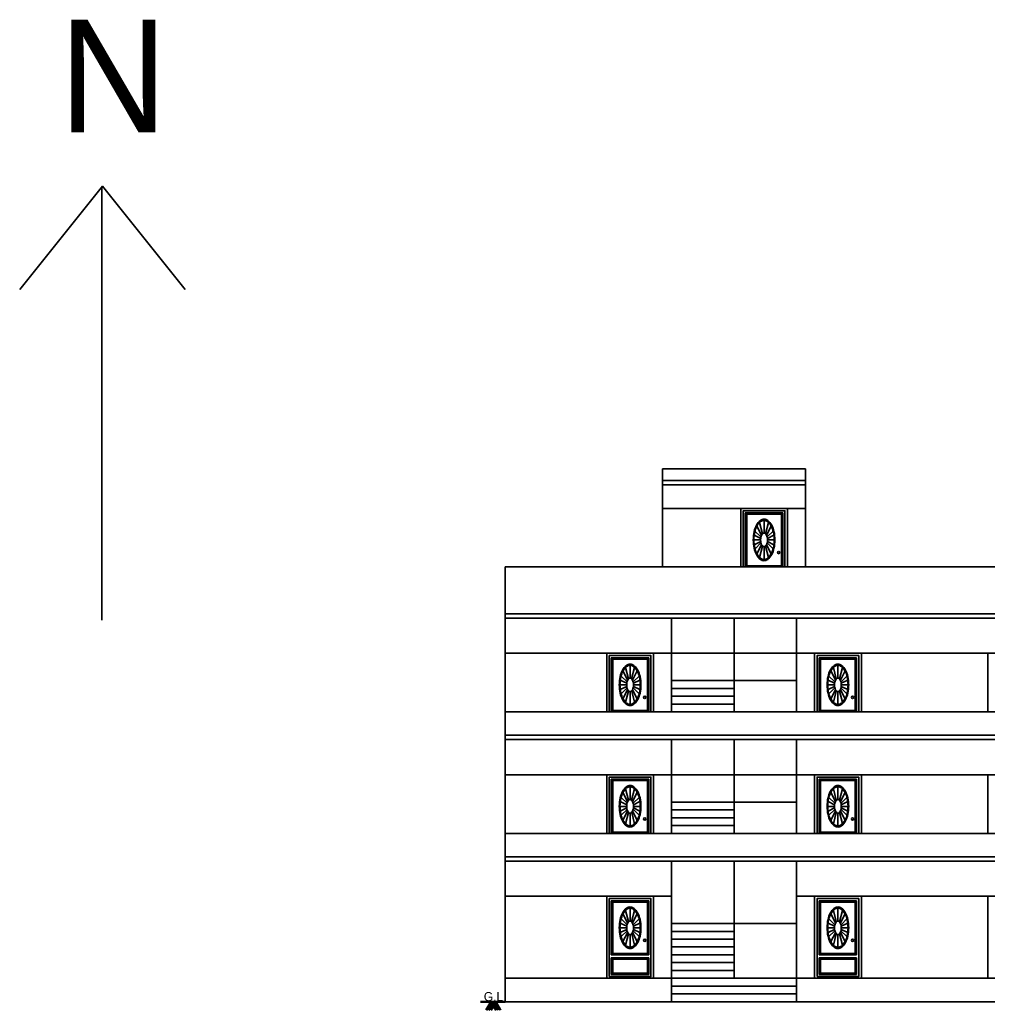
# Model space of a CAD drawing. Header units: metres. Extents: x 6102588 to 6102903, y -6660468 to -6660379.
# Drawn here: x 6102706.35 to 6102731.17, y -6660404.06 to -6660378.7 of the extents above; entities that cross this region are included whole.
import ezdxf

# ---------------------------------------------------------------- set-up
doc = ezdxf.new("R2010")
doc.units = ezdxf.units.M
doc.header["$LTSCALE"] = 500
doc.header["$MEASUREMENT"] = 0
doc.layers.get('0').update_dxf_attribs({"linetype": 'CONTINUOUS'})
doc.layers.add('NORTH_DIRECTION', color=7, linetype='CONTINUOUS', lineweight=0)
doc.styles.get("Standard").update_dxf_attribs({"font": 'GOTHIC.TTF'})
doc.styles.add('USA TEXT', font='GOTHIC.TTF')

msp = doc.modelspace()

# ---------------------------------------------------------------- linework, layer by layer
at = {"linetype": 'ByBlock', "lineweight": 35}
for p, q in [((6102722.80539, -6660390.20367), (6102726.46679, -6660390.20367)), ((6102722.80539, -6660392.71367), (6102722.80539, -6660390.20367)), ((6102726.46679, -6660392.71367), (6102726.46679, -6660390.20367)), ((6102722.80539, -6660390.50367), (6102726.46679, -6660390.50367)), ((6102722.80539, -6660390.61367), (6102726.46679, -6660390.61367)), ((6102722.80539, -6660391.21367), (6102726.46679, -6660391.21367)), ((6102724.80539, -6660392.71367), (6102724.80539, -6660391.21367)), ((6102726.00539, -6660392.71367), (6102726.00539, -6660391.21367)), ((6102718.77539, -6660403.84367), (6102718.77539, -6660392.71367)), ((6102718.77539, -6660392.71367), (6102755.39539, -6660392.71367)), ((6102718.77539, -6660393.91367), (6102750.27349, -6660393.91367)), ((6102718.77539, -6660394.02367), (6102750.46539, -6660394.02367)), ((6102723.03539, -6660396.42367), (6102723.03539, -6660394.02367)), ((6102724.63539, -6660396.42367), (6102724.63539, -6660394.02367)), ((6102726.23539, -6660396.42367), (6102726.23539, -6660394.02367)), ((6102718.77539, -6660394.92367), (6102752.0355, -6660394.92367)), ((6102721.37539, -6660396.42367), (6102721.37539, -6660394.92367)), ((6102722.57539, -6660396.42367), (6102722.57539, -6660394.92367)), ((6102726.69539, -6660396.42367), (6102726.69539, -6660394.92367)), ((6102727.89539, -6660396.42367), (6102727.89539, -6660394.92367)), ((6102731.13539, -6660396.42367), (6102731.13539, -6660394.92367)), ((6102723.03539, -6660395.62367), (6102726.23539, -6660395.62367)), ((6102723.03539, -6660395.82367), (6102724.63539, -6660395.82367)), ((6102723.03539, -6660396.02367), (6102724.63539, -6660396.02367)), ((6102723.03539, -6660396.22367), (6102724.63539, -6660396.22367)), ((6102718.77539, -6660396.42367), (6102755.39539, -6660396.42367)), ((6102723.03539, -6660396.42367), (6102724.63539, -6660396.42367)), ((6102718.77539, -6660397.02367), (6102750.27349, -6660397.02367)), ((6102718.77539, -6660397.13367), (6102750.46539, -6660397.13367)), ((6102723.03539, -6660399.53367), (6102723.03539, -6660397.13367)), ((6102724.63539, -6660399.53367), (6102724.63539, -6660397.13367)), ((6102726.23539, -6660399.53367), (6102726.23539, -6660397.13367)), ((6102718.77539, -6660398.03367), (6102752.0355, -6660398.03367)), ((6102721.37539, -6660399.53367), (6102721.37539, -6660398.03367)), ((6102722.57539, -6660399.53367), (6102722.57539, -6660398.03367)), ((6102726.69539, -6660399.53367), (6102726.69539, -6660398.03367)), ((6102727.89539, -6660399.53367), (6102727.89539, -6660398.03367)), ((6102731.13539, -6660399.53367), (6102731.13539, -6660398.03367)), ((6102723.03539, -6660398.73367), (6102726.23539, -6660398.73367)), ((6102723.03539, -6660398.93367), (6102724.63539, -6660398.93367)), ((6102723.03539, -6660399.13367), (6102724.63539, -6660399.13367)), ((6102723.03539, -6660399.33367), (6102724.63539, -6660399.33367)), ((6102718.77539, -6660399.53367), (6102755.39539, -6660399.53367)), ((6102723.03539, -6660399.53367), (6102724.63539, -6660399.53367)), ((6102718.77539, -6660400.13367), (6102750.27349, -6660400.13367)), ((6102718.77539, -6660400.24367), (6102750.46539, -6660400.24367)), ((6102723.03539, -6660403.84367), (6102723.03539, -6660400.24367)), ((6102724.63539, -6660403.24367), (6102724.63539, -6660400.24367)), ((6102726.23539, -6660403.84367), (6102726.23539, -6660400.24367)), ((6102718.77539, -6660401.14367), (6102723.03539, -6660401.14367)), ((6102721.37539, -6660403.24367), (6102721.37539, -6660401.14367)), ((6102722.57539, -6660403.24367), (6102722.57539, -6660401.14367)), ((6102726.23539, -6660401.14367), (6102752.0355, -6660401.14367)), ((6102726.69539, -6660403.24367), (6102726.69539, -6660401.14367)), ((6102727.89539, -6660403.24367), (6102727.89539, -6660401.14367)), ((6102731.13539, -6660403.24367), (6102731.13539, -6660401.14367)), ((6102723.03539, -6660401.84367), (6102726.23539, -6660401.84367)), ((6102723.03539, -6660402.04367), (6102724.63539, -6660402.04367)), ((6102723.03539, -6660402.24367), (6102724.63539, -6660402.24367)), ((6102723.03539, -6660402.44367), (6102724.63539, -6660402.44367)), ((6102723.03539, -6660402.64367), (6102724.63539, -6660402.64367)), ((6102723.03539, -6660402.84367), (6102724.63539, -6660402.84367)), ((6102723.03539, -6660403.04367), (6102724.63539, -6660403.04367)), ((6102718.77539, -6660403.24367), (6102755.39539, -6660403.24367)), ((6102723.03539, -6660403.24367), (6102724.63539, -6660403.24367)), ((6102723.03539, -6660403.44367), (6102726.23539, -6660403.44367)), ((6102723.03539, -6660403.64367), (6102726.23539, -6660403.64367)), ((6102718.77539, -6660403.84367), (6102755.39539, -6660403.84367))]:
    msp.add_line(p, q, dxfattribs=at)
at = {"lineweight": 35}
for p, q in [((6102725.88475, -6660391.32757), (6102724.92371, -6660391.32757)), ((6102724.92371, -6660391.32757), (6102724.92371, -6660392.71367)), ((6102724.92371, -6660391.32757), (6102724.95935, -6660391.36321)), ((6102725.84911, -6660391.36321), (6102724.95935, -6660391.36321)), ((6102724.95935, -6660391.36321), (6102724.95935, -6660392.68189)), ((6102725.4047, -6660391.84853), (6102725.4047, -6660391.52141)), ((6102725.84911, -6660391.36321), (6102725.88475, -6660391.32757)), ((6102725.84911, -6660392.68189), (6102725.84911, -6660391.36321)), ((6102725.88475, -6660392.71367), (6102725.88475, -6660391.32757)), ((6102725.17203, -6660391.796), (6102725.3254, -6660391.94533)), ((6102725.3402, -6660391.89693), (6102725.22181, -6660391.66639)), ((6102725.36409, -6660391.86438), (6102725.28989, -6660391.57539)), ((6102725.51951, -6660391.57539), (6102725.44468, -6660391.86684)), ((6102725.46861, -6660391.8981), (6102725.58759, -6660391.66639)), ((6102725.63737, -6660391.796), (6102725.48463, -6660391.94473)), ((6102725.14375, -6660392.02255), (6102725.31799, -6660392.02255)), ((6102725.3196, -6660391.98111), (6102725.15276, -6660391.89989)), ((6102725.48913, -6660391.98144), (6102725.65665, -6660391.89989)), ((6102725.49217, -6660392.02255), (6102725.66431, -6660392.02255)), ((6102725.15317, -6660392.145), (6102725.31985, -6660392.06386)), ((6102725.32547, -6660392.09969), (6102725.17274, -6660392.24841)), ((6102725.2227, -6660392.37697), (6102725.34027, -6660392.14803)), ((6102725.36447, -6660392.17924), (6102725.29059, -6660392.46697)), ((6102725.4047, -6660392.52026), (6102725.4047, -6660392.19593)), ((6102725.51881, -6660392.46697), (6102725.44492, -6660392.1792)), ((6102725.58671, -6660392.37697), (6102725.46854, -6660392.14685)), ((6102725.48315, -6660392.09893), (6102725.63667, -6660392.2484)), ((6102725.65623, -6660392.145), (6102725.48871, -6660392.06344)), ((6102724.95935, -6660392.68189), (6102724.92757, -6660392.71367)), ((6102724.95935, -6660392.68189), (6102725.84911, -6660392.68189)), ((6102725.84911, -6660392.68189), (6102725.84886, -6660392.68142)), ((6102725.88089, -6660392.71367), (6102725.84911, -6660392.68189)), ((6102722.45475, -6660395.03757), (6102721.49371, -6660395.03757)), ((6102721.49371, -6660395.03757), (6102721.49371, -6660396.42367)), ((6102721.49371, -6660395.03757), (6102721.52935, -6660395.07321)), ((6102722.41911, -6660395.07321), (6102721.52935, -6660395.07321)), ((6102721.52935, -6660395.07321), (6102721.52935, -6660396.39189)), ((6102722.41911, -6660395.07321), (6102722.45475, -6660395.03757)), ((6102722.41911, -6660396.39189), (6102722.41911, -6660395.07321)), ((6102722.45475, -6660396.42367), (6102722.45475, -6660395.03757)), ((6102727.77475, -6660395.03757), (6102726.81371, -6660395.03757)), ((6102726.81371, -6660395.03757), (6102726.81371, -6660396.42367)), ((6102726.81371, -6660395.03757), (6102726.84935, -6660395.07321)), ((6102727.73911, -6660395.07321), (6102726.84935, -6660395.07321)), ((6102726.84935, -6660395.07321), (6102726.84935, -6660396.39189)), ((6102727.73911, -6660395.07321), (6102727.77475, -6660395.03757)), ((6102727.73911, -6660396.39189), (6102727.73911, -6660395.07321)), ((6102727.77475, -6660396.42367), (6102727.77475, -6660395.03757)), ((6102721.93409, -6660395.57438), (6102721.85989, -6660395.28539)), ((6102721.9747, -6660395.55853), (6102721.9747, -6660395.23141)), ((6102722.08951, -6660395.28539), (6102722.01468, -6660395.57684)), ((6102727.25409, -6660395.57438), (6102727.17989, -6660395.28539)), ((6102727.2947, -6660395.55853), (6102727.2947, -6660395.23141)), ((6102727.40951, -6660395.28539), (6102727.33468, -6660395.57684)), ((6102721.74203, -6660395.506), (6102721.8954, -6660395.65533)), ((6102721.9102, -6660395.60693), (6102721.79181, -6660395.37639)), ((6102722.03861, -6660395.6081), (6102722.15759, -6660395.37639)), ((6102722.20737, -6660395.506), (6102722.05463, -6660395.65473)), ((6102727.06203, -6660395.506), (6102727.2154, -6660395.65533)), ((6102727.2302, -6660395.60693), (6102727.11181, -6660395.37639)), ((6102727.35861, -6660395.6081), (6102727.47759, -6660395.37639)), ((6102727.52737, -6660395.506), (6102727.37463, -6660395.65473)), ((6102721.71375, -6660395.73255), (6102721.88799, -6660395.73255)), ((6102721.8896, -6660395.69111), (6102721.72276, -6660395.60989)), ((6102721.72317, -6660395.855), (6102721.88985, -6660395.77386)), ((6102721.89547, -6660395.80969), (6102721.74274, -6660395.95841)), ((6102721.7927, -6660396.08697), (6102721.91027, -6660395.85803)), ((6102722.15671, -6660396.08697), (6102722.03854, -6660395.85685)), ((6102722.05315, -6660395.80893), (6102722.20667, -6660395.9584)), ((6102722.22623, -6660395.855), (6102722.05871, -6660395.77344)), ((6102722.05913, -6660395.69144), (6102722.22665, -6660395.60989)), ((6102722.06217, -6660395.73255), (6102722.23431, -6660395.73255)), ((6102727.03375, -6660395.73255), (6102727.20799, -6660395.73255)), ((6102727.2096, -6660395.69111), (6102727.04276, -6660395.60989)), ((6102727.04317, -6660395.855), (6102727.20985, -6660395.77386)), ((6102727.21547, -6660395.80969), (6102727.06274, -6660395.95841)), ((6102727.1127, -6660396.08697), (6102727.23027, -6660395.85803)), ((6102727.47671, -6660396.08697), (6102727.35854, -6660395.85685)), ((6102727.37315, -6660395.80893), (6102727.52667, -6660395.9584)), ((6102727.54623, -6660395.855), (6102727.37871, -6660395.77344)), ((6102727.37913, -6660395.69144), (6102727.54665, -6660395.60989)), ((6102727.38217, -6660395.73255), (6102727.55431, -6660395.73255)), ((6102721.93447, -6660395.88924), (6102721.86059, -6660396.17697)), ((6102721.9747, -6660396.23026), (6102721.9747, -6660395.90593)), ((6102722.08881, -6660396.17697), (6102722.01492, -6660395.8892)), ((6102727.25447, -6660395.88924), (6102727.18059, -6660396.17697)), ((6102727.2947, -6660396.23026), (6102727.2947, -6660395.90593)), ((6102727.40881, -6660396.17697), (6102727.33492, -6660395.8892)), ((6102721.52935, -6660396.39189), (6102721.49757, -6660396.42367)), ((6102721.52935, -6660396.39189), (6102722.41911, -6660396.39189)), ((6102722.41911, -6660396.39189), (6102722.41886, -6660396.39142)), ((6102722.45089, -6660396.42367), (6102722.41911, -6660396.39189)), ((6102726.84935, -6660396.39189), (6102726.81757, -6660396.42367)), ((6102726.84935, -6660396.39189), (6102727.73911, -6660396.39189)), ((6102727.73911, -6660396.39189), (6102727.73886, -6660396.39142)), ((6102727.77089, -6660396.42367), (6102727.73911, -6660396.39189)), ((6102722.45475, -6660398.14757), (6102721.49371, -6660398.14757)), ((6102721.49371, -6660398.14757), (6102721.49371, -6660399.53367)), ((6102721.49371, -6660398.14757), (6102721.52935, -6660398.18321)), ((6102722.41911, -6660398.18321), (6102721.52935, -6660398.18321)), ((6102721.52935, -6660398.18321), (6102721.52935, -6660399.50189)), ((6102721.9747, -6660398.66853), (6102721.9747, -6660398.34141)), ((6102722.41911, -6660398.18321), (6102722.45475, -6660398.14757)), ((6102722.41911, -6660399.50189), (6102722.41911, -6660398.18321)), ((6102722.45475, -6660399.53367), (6102722.45475, -6660398.14757)), ((6102727.77475, -6660398.14757), (6102726.81371, -6660398.14757)), ((6102726.81371, -6660398.14757), (6102726.81371, -6660399.53367)), ((6102726.81371, -6660398.14757), (6102726.84935, -6660398.18321)), ((6102727.73911, -6660398.18321), (6102726.84935, -6660398.18321)), ((6102726.84935, -6660398.18321), (6102726.84935, -6660399.50189)), ((6102727.2947, -6660398.66853), (6102727.2947, -6660398.34141)), ((6102727.73911, -6660398.18321), (6102727.77475, -6660398.14757)), ((6102727.73911, -6660399.50189), (6102727.73911, -6660398.18321)), ((6102727.77475, -6660399.53367), (6102727.77475, -6660398.14757)), ((6102721.74203, -6660398.616), (6102721.8954, -6660398.76533)), ((6102721.9102, -6660398.71693), (6102721.79181, -6660398.48639)), ((6102721.93409, -6660398.68438), (6102721.85989, -6660398.39539)), ((6102722.08951, -6660398.39539), (6102722.01468, -6660398.68684)), ((6102722.03861, -6660398.7181), (6102722.15759, -6660398.48639)), ((6102722.20737, -6660398.616), (6102722.05463, -6660398.76473)), ((6102727.06203, -6660398.616), (6102727.2154, -6660398.76533)), ((6102727.2302, -6660398.71693), (6102727.11181, -6660398.48639)), ((6102727.25409, -6660398.68438), (6102727.17989, -6660398.39539)), ((6102727.40951, -6660398.39539), (6102727.33468, -6660398.68684)), ((6102727.35861, -6660398.7181), (6102727.47759, -6660398.48639)), ((6102727.52737, -6660398.616), (6102727.37463, -6660398.76473)), ((6102721.71375, -6660398.84255), (6102721.88799, -6660398.84255)), ((6102721.8896, -6660398.80111), (6102721.72276, -6660398.71989)), ((6102721.72317, -6660398.965), (6102721.88985, -6660398.88386)), ((6102722.22623, -6660398.965), (6102722.05871, -6660398.88344)), ((6102722.05913, -6660398.80144), (6102722.22665, -6660398.71989)), ((6102722.06217, -6660398.84255), (6102722.23431, -6660398.84255)), ((6102727.03375, -6660398.84255), (6102727.20799, -6660398.84255)), ((6102727.2096, -6660398.80111), (6102727.04276, -6660398.71989)), ((6102727.04317, -6660398.965), (6102727.20985, -6660398.88386)), ((6102727.54623, -6660398.965), (6102727.37871, -6660398.88344)), ((6102727.37913, -6660398.80144), (6102727.54665, -6660398.71989)), ((6102727.38217, -6660398.84255), (6102727.55431, -6660398.84255)), ((6102721.89547, -6660398.91969), (6102721.74274, -6660399.06841)), ((6102721.7927, -6660399.19697), (6102721.91027, -6660398.96803)), ((6102721.93447, -6660398.99924), (6102721.86059, -6660399.28697)), ((6102721.9747, -6660399.34026), (6102721.9747, -6660399.01593)), ((6102722.08881, -6660399.28697), (6102722.01492, -6660398.9992)), ((6102722.15671, -6660399.19697), (6102722.03854, -6660398.96685)), ((6102722.05315, -6660398.91893), (6102722.20667, -6660399.0684)), ((6102727.21547, -6660398.91969), (6102727.06274, -6660399.06841)), ((6102727.1127, -6660399.19697), (6102727.23027, -6660398.96803)), ((6102727.25447, -6660398.99924), (6102727.18059, -6660399.28697)), ((6102727.2947, -6660399.34026), (6102727.2947, -6660399.01593)), ((6102727.40881, -6660399.28697), (6102727.33492, -6660398.9992)), ((6102727.47671, -6660399.19697), (6102727.35854, -6660398.96685)), ((6102727.37315, -6660398.91893), (6102727.52667, -6660399.0684)), ((6102721.52935, -6660399.50189), (6102721.49757, -6660399.53367)), ((6102721.52935, -6660399.50189), (6102722.41911, -6660399.50189)), ((6102722.41911, -6660399.50189), (6102722.41886, -6660399.50142)), ((6102722.45089, -6660399.53367), (6102722.41911, -6660399.50189)), ((6102726.84935, -6660399.50189), (6102726.81757, -6660399.53367)), ((6102726.84935, -6660399.50189), (6102727.73911, -6660399.50189)), ((6102727.73911, -6660399.50189), (6102727.73886, -6660399.50142)), ((6102727.77089, -6660399.53367), (6102727.73911, -6660399.50189)), ((6102722.45475, -6660401.25757), (6102721.49371, -6660401.25757)), ((6102721.49371, -6660401.25757), (6102721.49371, -6660402.64753)), ((6102721.49371, -6660401.25757), (6102721.52935, -6660401.29321)), ((6102722.41911, -6660401.29321), (6102721.52935, -6660401.29321)), ((6102721.52935, -6660401.29321), (6102721.52935, -6660402.61189)), ((6102722.41911, -6660401.29321), (6102722.45475, -6660401.25757)), ((6102722.41911, -6660402.61189), (6102722.41911, -6660401.29321)), ((6102722.45475, -6660402.64753), (6102722.45475, -6660401.25757)), ((6102727.77475, -6660401.25757), (6102726.81371, -6660401.25757)), ((6102726.81371, -6660401.25757), (6102726.81371, -6660402.64753)), ((6102726.81371, -6660401.25757), (6102726.84935, -6660401.29321)), ((6102727.73911, -6660401.29321), (6102726.84935, -6660401.29321)), ((6102726.84935, -6660401.29321), (6102726.84935, -6660402.61189)), ((6102727.73911, -6660401.29321), (6102727.77475, -6660401.25757)), ((6102727.73911, -6660402.61189), (6102727.73911, -6660401.29321)), ((6102727.77475, -6660402.64753), (6102727.77475, -6660401.25757)), ((6102721.9102, -6660401.82693), (6102721.79181, -6660401.59639)), ((6102721.93409, -6660401.79438), (6102721.85989, -6660401.50539)), ((6102721.9747, -6660401.77853), (6102721.9747, -6660401.45141)), ((6102722.08951, -6660401.50539), (6102722.01468, -6660401.79684)), ((6102722.03861, -6660401.8281), (6102722.15759, -6660401.59639)), ((6102727.2302, -6660401.82693), (6102727.11181, -6660401.59639)), ((6102727.25409, -6660401.79438), (6102727.17989, -6660401.50539)), ((6102727.2947, -6660401.77853), (6102727.2947, -6660401.45141)), ((6102727.40951, -6660401.50539), (6102727.33468, -6660401.79684)), ((6102727.35861, -6660401.8281), (6102727.47759, -6660401.59639)), ((6102721.8896, -6660401.91111), (6102721.72276, -6660401.82989)), ((6102721.74203, -6660401.726), (6102721.8954, -6660401.87533)), ((6102722.20737, -6660401.726), (6102722.05463, -6660401.87473)), ((6102722.05913, -6660401.91144), (6102722.22665, -6660401.82989)), ((6102727.2096, -6660401.91111), (6102727.04276, -6660401.82989)), ((6102727.06203, -6660401.726), (6102727.2154, -6660401.87533)), ((6102727.52737, -6660401.726), (6102727.37463, -6660401.87473)), ((6102727.37913, -6660401.91144), (6102727.54665, -6660401.82989)), ((6102721.71375, -6660401.95255), (6102721.88799, -6660401.95255)), ((6102721.72317, -6660402.075), (6102721.88985, -6660401.99386)), ((6102721.89547, -6660402.02969), (6102721.74274, -6660402.17841)), ((6102721.7927, -6660402.30697), (6102721.91027, -6660402.07803)), ((6102721.93447, -6660402.10924), (6102721.86059, -6660402.39697)), ((6102721.9747, -6660402.45026), (6102721.9747, -6660402.12593)), ((6102722.08881, -6660402.39697), (6102722.01492, -6660402.1092)), ((6102722.15671, -6660402.30697), (6102722.03854, -6660402.07685)), ((6102722.05315, -6660402.02893), (6102722.20667, -6660402.1784)), ((6102722.22623, -6660402.075), (6102722.05871, -6660401.99344)), ((6102722.06217, -6660401.95255), (6102722.23431, -6660401.95255)), ((6102727.03375, -6660401.95255), (6102727.20799, -6660401.95255)), ((6102727.04317, -6660402.075), (6102727.20985, -6660401.99386)), ((6102727.21547, -6660402.02969), (6102727.06274, -6660402.17841)), ((6102727.1127, -6660402.30697), (6102727.23027, -6660402.07803)), ((6102727.25447, -6660402.10924), (6102727.18059, -6660402.39697)), ((6102727.2947, -6660402.45026), (6102727.2947, -6660402.12593)), ((6102727.40881, -6660402.39697), (6102727.33492, -6660402.1092)), ((6102727.47671, -6660402.30697), (6102727.35854, -6660402.07685)), ((6102727.37315, -6660402.02893), (6102727.52667, -6660402.1784)), ((6102727.54623, -6660402.075), (6102727.37871, -6660401.99344)), ((6102727.38217, -6660401.95255), (6102727.55431, -6660401.95255)), ((6102721.52935, -6660402.61189), (6102721.49371, -6660402.64753)), ((6102722.45475, -6660402.64753), (6102721.49371, -6660402.64753)), ((6102721.52935, -6660402.61189), (6102722.41911, -6660402.61189)), ((6102722.41911, -6660402.61189), (6102722.41886, -6660402.61142)), ((6102722.45475, -6660402.64753), (6102722.41911, -6660402.61189)), ((6102726.84935, -6660402.61189), (6102726.81371, -6660402.64753)), ((6102727.77475, -6660402.64753), (6102726.81371, -6660402.64753)), ((6102726.84935, -6660402.61189), (6102727.73911, -6660402.61189)), ((6102727.73911, -6660402.61189), (6102727.73886, -6660402.61142)), ((6102727.77475, -6660402.64753), (6102727.73911, -6660402.61189)), ((6102721.49371, -6660402.71881), (6102722.45475, -6660402.71881)), ((6102721.49371, -6660402.71881), (6102721.49371, -6660403.14649)), ((6102721.49371, -6660402.71881), (6102721.52935, -6660402.75445)), ((6102722.41911, -6660402.75445), (6102721.52935, -6660402.75445)), ((6102721.52935, -6660402.75445), (6102721.52935, -6660403.11085)), ((6102722.41911, -6660402.75445), (6102722.45475, -6660402.71881)), ((6102722.41911, -6660403.11085), (6102722.41911, -6660402.75445)), ((6102722.45475, -6660403.14649), (6102722.45475, -6660402.71881)), ((6102726.81371, -6660402.71881), (6102727.77475, -6660402.71881)), ((6102726.81371, -6660402.71881), (6102726.81371, -6660403.14649)), ((6102726.81371, -6660402.71881), (6102726.84935, -6660402.75445)), ((6102727.73911, -6660402.75445), (6102726.84935, -6660402.75445)), ((6102726.84935, -6660402.75445), (6102726.84935, -6660403.11085)), ((6102727.73911, -6660402.75445), (6102727.77475, -6660402.71881)), ((6102727.73911, -6660403.11085), (6102727.73911, -6660402.75445)), ((6102727.77475, -6660403.14649), (6102727.77475, -6660402.71881)), ((6102721.52935, -6660403.11085), (6102721.49371, -6660403.14649)), ((6102721.49371, -6660403.14649), (6102722.45475, -6660403.14649)), ((6102721.52935, -6660403.11085), (6102722.41911, -6660403.11085)), ((6102722.45475, -6660403.14649), (6102722.41911, -6660403.11085)), ((6102726.84935, -6660403.11085), (6102726.81371, -6660403.14649)), ((6102726.81371, -6660403.14649), (6102727.77475, -6660403.14649)), ((6102726.84935, -6660403.11085), (6102727.73911, -6660403.11085)), ((6102727.77475, -6660403.14649), (6102727.73911, -6660403.11085))]:
    msp.add_line(p, q, dxfattribs=at)
at = {"linetype": 'ByBlock', "lineweight": 50}
for p, q in [((6102718.14325, -6660403.84367), (6102718.77539, -6660403.84367)), ((6102718.41774, -6660403.84367), (6102718.29281, -6660404.06185)), ((6102718.47536, -6660403.84367), (6102718.35042, -6660404.06185)), ((6102718.53297, -6660403.84367), (6102718.40804, -6660404.06185)), ((6102718.41774, -6660403.84367), (6102718.54267, -6660404.06185)), ((6102718.47536, -6660403.84367), (6102718.60029, -6660404.06185)), ((6102718.53297, -6660403.84367), (6102718.65791, -6660404.06185)), ((6102718.53297, -6660403.84367), (6102718.65791, -6660404.06185))]:
    msp.add_line(p, q, dxfattribs=at)
at = {"lineweight": 35}
for points in [[(6102724.87025, -6660392.71367), (6102724.87025, -6660391.27411), (6102725.93821, -6660391.27411), (6102725.93821, -6660392.71367)], [(6102721.44025, -6660396.42367), (6102721.44025, -6660394.98411), (6102722.50821, -6660394.98411), (6102722.50821, -6660396.42367)], [(6102726.76025, -6660396.42367), (6102726.76025, -6660394.98411), (6102727.82821, -6660394.98411), (6102727.82821, -6660396.42367)], [(6102721.44025, -6660399.53367), (6102721.44025, -6660398.09411), (6102722.50821, -6660398.09411), (6102722.50821, -6660399.53367)], [(6102726.76025, -6660399.53367), (6102726.76025, -6660398.09411), (6102727.82821, -6660398.09411), (6102727.82821, -6660399.53367)]]:
    msp.add_lwpolyline(points, dxfattribs=at)
at = {"linetype": 'Continuous', "lineweight": 35}
for points in [[(6102725.4047, -6660392.55217, 0.16980666), (6102725.49908, -6660392.51917, 0.10503567), (6102725.60002, -6660392.39653, 0.06692463), (6102725.6581, -6660392.23531, 0.05306965), (6102725.68093, -6660392.02078, 0.05306965), (6102725.6581, -6660391.80626, 0.06692463), (6102725.60002, -6660391.64504, 0.10503567), (6102725.49908, -6660391.5224, 0.16980666), (6102725.4047, -6660391.4894, 0.16980666), (6102725.31033, -6660391.5224, 0.10503567), (6102725.20938, -6660391.64504, 0.06692463), (6102725.15131, -6660391.80626, 0.05306965), (6102725.12848, -6660392.02078, 0.05306965), (6102725.15131, -6660392.23531, 0.06692463), (6102725.20938, -6660392.39653, 0.10503567), (6102725.31033, -6660392.51917, 0.16980666)], [(6102725.4047, -6660392.52026, 0.16980666), (6102725.4934, -6660392.48925, 0.10503567), (6102725.58828, -6660392.37399, 0.06692463), (6102725.64285, -6660392.22246, 0.05306965), (6102725.66431, -6660392.02084, 0.05306965), (6102725.64285, -6660391.81922, 0.06692463), (6102725.58828, -6660391.66769, 0.10503567), (6102725.4934, -6660391.55243, 0.16980666), (6102725.4047, -6660391.52141, 0.16980666), (6102725.316, -6660391.55243, 0.10503567), (6102725.22113, -6660391.66769, 0.06692463), (6102725.16655, -6660391.81922, 0.05306965), (6102725.14509, -6660392.02084, 0.05306965), (6102725.16655, -6660392.22246, 0.06692463), (6102725.22113, -6660392.37399, 0.10503567), (6102725.316, -6660392.48925, 0.16980666)], [(6102725.4047, -6660392.19593, 0.17381768), (6102725.43438, -6660392.1853, 0.10436263), (6102725.46655, -6660392.14506, 0.06530306), (6102725.48492, -6660392.09246, 0.0514495), (6102725.49217, -6660392.02223, 0.0514495), (6102725.48492, -6660391.952, 0.06530306), (6102725.46655, -6660391.8994, 0.10436263), (6102725.43438, -6660391.85916, 0.17381768), (6102725.4047, -6660391.84853, 0.17381768), (6102725.37503, -6660391.85916, 0.10436263), (6102725.34286, -6660391.8994, 0.06530306), (6102725.32448, -6660391.952, 0.0514495), (6102725.31724, -6660392.02223, 0.0514495), (6102725.32448, -6660392.09246, 0.06530306), (6102725.34286, -6660392.14506, 0.10436263), (6102725.37503, -6660392.1853, 0.17381768)], [(6102721.9747, -6660396.26217, 0.16980666), (6102722.06908, -6660396.22917, 0.10503567), (6102722.17002, -6660396.10653, 0.06692463), (6102722.2281, -6660395.94531, 0.05306965), (6102722.25093, -6660395.73078, 0.05306965), (6102722.2281, -6660395.51626, 0.06692463), (6102722.17002, -6660395.35504, 0.10503567), (6102722.06908, -6660395.2324, 0.16980666), (6102721.9747, -6660395.1994, 0.16980666), (6102721.88033, -6660395.2324, 0.10503567), (6102721.77938, -6660395.35504, 0.06692463), (6102721.72131, -6660395.51626, 0.05306965), (6102721.69848, -6660395.73078, 0.05306965), (6102721.72131, -6660395.94531, 0.06692463), (6102721.77938, -6660396.10653, 0.10503567), (6102721.88033, -6660396.22917, 0.16980666)], [(6102721.9747, -6660396.23026, 0.16980666), (6102722.0634, -6660396.19925, 0.10503567), (6102722.15828, -6660396.08399, 0.06692463), (6102722.21285, -6660395.93246, 0.05306965), (6102722.23431, -6660395.73084, 0.05306965), (6102722.21285, -6660395.52922, 0.06692463), (6102722.15828, -6660395.37769, 0.10503567), (6102722.0634, -6660395.26243, 0.16980666), (6102721.9747, -6660395.23141, 0.16980666), (6102721.886, -6660395.26243, 0.10503567), (6102721.79113, -6660395.37769, 0.06692463), (6102721.73655, -6660395.52922, 0.05306965), (6102721.71509, -6660395.73084, 0.05306965), (6102721.73655, -6660395.93246, 0.06692463), (6102721.79113, -6660396.08399, 0.10503567), (6102721.886, -6660396.19925, 0.16980666)], [(6102727.2947, -6660396.26217, 0.16980666), (6102727.38908, -6660396.22917, 0.10503567), (6102727.49002, -6660396.10653, 0.06692463), (6102727.5481, -6660395.94531, 0.05306965), (6102727.57093, -6660395.73078, 0.05306965), (6102727.5481, -6660395.51626, 0.06692463), (6102727.49002, -6660395.35504, 0.10503567), (6102727.38908, -6660395.2324, 0.16980666), (6102727.2947, -6660395.1994, 0.16980666), (6102727.20033, -6660395.2324, 0.10503567), (6102727.09938, -6660395.35504, 0.06692463), (6102727.04131, -6660395.51626, 0.05306965), (6102727.01848, -6660395.73078, 0.05306965), (6102727.04131, -6660395.94531, 0.06692463), (6102727.09938, -6660396.10653, 0.10503567), (6102727.20033, -6660396.22917, 0.16980666)], [(6102727.2947, -6660396.23026, 0.16980666), (6102727.3834, -6660396.19925, 0.10503567), (6102727.47828, -6660396.08399, 0.06692463), (6102727.53285, -6660395.93246, 0.05306965), (6102727.55431, -6660395.73084, 0.05306965), (6102727.53285, -6660395.52922, 0.06692463), (6102727.47828, -6660395.37769, 0.10503567), (6102727.3834, -6660395.26243, 0.16980666), (6102727.2947, -6660395.23141, 0.16980666), (6102727.206, -6660395.26243, 0.10503567), (6102727.11113, -6660395.37769, 0.06692463), (6102727.05655, -6660395.52922, 0.05306965), (6102727.03509, -6660395.73084, 0.05306965), (6102727.05655, -6660395.93246, 0.06692463), (6102727.11113, -6660396.08399, 0.10503567), (6102727.206, -6660396.19925, 0.16980666)], [(6102721.9747, -6660395.90593, 0.17381768), (6102722.00438, -6660395.8953, 0.10436263), (6102722.03655, -6660395.85506, 0.06530306), (6102722.05492, -6660395.80246, 0.0514495), (6102722.06217, -6660395.73223, 0.0514495), (6102722.05492, -6660395.662, 0.06530306), (6102722.03655, -6660395.6094, 0.10436263), (6102722.00438, -6660395.56916, 0.17381768), (6102721.9747, -6660395.55853, 0.17381768), (6102721.94503, -6660395.56916, 0.10436263), (6102721.91286, -6660395.6094, 0.06530306), (6102721.89448, -6660395.662, 0.0514495), (6102721.88724, -6660395.73223, 0.0514495), (6102721.89448, -6660395.80246, 0.06530306), (6102721.91286, -6660395.85506, 0.10436263), (6102721.94503, -6660395.8953, 0.17381768)], [(6102727.2947, -6660395.90593, 0.17381768), (6102727.32438, -6660395.8953, 0.10436263), (6102727.35655, -6660395.85506, 0.06530306), (6102727.37492, -6660395.80246, 0.0514495), (6102727.38217, -6660395.73223, 0.0514495), (6102727.37492, -6660395.662, 0.06530306), (6102727.35655, -6660395.6094, 0.10436263), (6102727.32438, -6660395.56916, 0.17381768), (6102727.2947, -6660395.55853, 0.17381768), (6102727.26503, -6660395.56916, 0.10436263), (6102727.23286, -6660395.6094, 0.06530306), (6102727.21448, -6660395.662, 0.0514495), (6102727.20724, -6660395.73223, 0.0514495), (6102727.21448, -6660395.80246, 0.06530306), (6102727.23286, -6660395.85506, 0.10436263), (6102727.26503, -6660395.8953, 0.17381768)], [(6102721.9747, -6660399.37217, 0.16980666), (6102722.06908, -6660399.33917, 0.10503567), (6102722.17002, -6660399.21653, 0.06692463), (6102722.2281, -6660399.05531, 0.05306965), (6102722.25093, -6660398.84078, 0.05306965), (6102722.2281, -6660398.62626, 0.06692463), (6102722.17002, -6660398.46504, 0.10503567), (6102722.06908, -6660398.3424, 0.16980666), (6102721.9747, -6660398.3094, 0.16980666), (6102721.88033, -6660398.3424, 0.10503567), (6102721.77938, -6660398.46504, 0.06692463), (6102721.72131, -6660398.62626, 0.05306965), (6102721.69848, -6660398.84078, 0.05306965), (6102721.72131, -6660399.05531, 0.06692463), (6102721.77938, -6660399.21653, 0.10503567), (6102721.88033, -6660399.33917, 0.16980666)], [(6102721.9747, -6660399.34026, 0.16980666), (6102722.0634, -6660399.30925, 0.10503567), (6102722.15828, -6660399.19399, 0.06692463), (6102722.21285, -6660399.04246, 0.05306965), (6102722.23431, -6660398.84084, 0.05306965), (6102722.21285, -6660398.63922, 0.06692463), (6102722.15828, -6660398.48769, 0.10503567), (6102722.0634, -6660398.37243, 0.16980666), (6102721.9747, -6660398.34141, 0.16980666), (6102721.886, -6660398.37243, 0.10503567), (6102721.79113, -6660398.48769, 0.06692463), (6102721.73655, -6660398.63922, 0.05306965), (6102721.71509, -6660398.84084, 0.05306965), (6102721.73655, -6660399.04246, 0.06692463), (6102721.79113, -6660399.19399, 0.10503567), (6102721.886, -6660399.30925, 0.16980666)], [(6102727.2947, -6660399.37217, 0.16980666), (6102727.38908, -6660399.33917, 0.10503567), (6102727.49002, -6660399.21653, 0.06692463), (6102727.5481, -6660399.05531, 0.05306965), (6102727.57093, -6660398.84078, 0.05306965), (6102727.5481, -6660398.62626, 0.06692463), (6102727.49002, -6660398.46504, 0.10503567), (6102727.38908, -6660398.3424, 0.16980666), (6102727.2947, -6660398.3094, 0.16980666), (6102727.20033, -6660398.3424, 0.10503567), (6102727.09938, -6660398.46504, 0.06692463), (6102727.04131, -6660398.62626, 0.05306965), (6102727.01848, -6660398.84078, 0.05306965), (6102727.04131, -6660399.05531, 0.06692463), (6102727.09938, -6660399.21653, 0.10503567), (6102727.20033, -6660399.33917, 0.16980666)], [(6102727.2947, -6660399.34026, 0.16980666), (6102727.3834, -6660399.30925, 0.10503567), (6102727.47828, -6660399.19399, 0.06692463), (6102727.53285, -6660399.04246, 0.05306965), (6102727.55431, -6660398.84084, 0.05306965), (6102727.53285, -6660398.63922, 0.06692463), (6102727.47828, -6660398.48769, 0.10503567), (6102727.3834, -6660398.37243, 0.16980666), (6102727.2947, -6660398.34141, 0.16980666), (6102727.206, -6660398.37243, 0.10503567), (6102727.11113, -6660398.48769, 0.06692463), (6102727.05655, -6660398.63922, 0.05306965), (6102727.03509, -6660398.84084, 0.05306965), (6102727.05655, -6660399.04246, 0.06692463), (6102727.11113, -6660399.19399, 0.10503567), (6102727.206, -6660399.30925, 0.16980666)], [(6102721.9747, -6660399.01593, 0.17381768), (6102722.00438, -6660399.0053, 0.10436263), (6102722.03655, -6660398.96506, 0.06530306), (6102722.05492, -6660398.91246, 0.0514495), (6102722.06217, -6660398.84223, 0.0514495), (6102722.05492, -6660398.772, 0.06530306), (6102722.03655, -6660398.7194, 0.10436263), (6102722.00438, -6660398.67916, 0.17381768), (6102721.9747, -6660398.66853, 0.17381768), (6102721.94503, -6660398.67916, 0.10436263), (6102721.91286, -6660398.7194, 0.06530306), (6102721.89448, -6660398.772, 0.0514495), (6102721.88724, -6660398.84223, 0.0514495), (6102721.89448, -6660398.91246, 0.06530306), (6102721.91286, -6660398.96506, 0.10436263), (6102721.94503, -6660399.0053, 0.17381768)], [(6102727.2947, -6660399.01593, 0.17381768), (6102727.32438, -6660399.0053, 0.10436263), (6102727.35655, -6660398.96506, 0.06530306), (6102727.37492, -6660398.91246, 0.0514495), (6102727.38217, -6660398.84223, 0.0514495), (6102727.37492, -6660398.772, 0.06530306), (6102727.35655, -6660398.7194, 0.10436263), (6102727.32438, -6660398.67916, 0.17381768), (6102727.2947, -6660398.66853, 0.17381768), (6102727.26503, -6660398.67916, 0.10436263), (6102727.23286, -6660398.7194, 0.06530306), (6102727.21448, -6660398.772, 0.0514495), (6102727.20724, -6660398.84223, 0.0514495), (6102727.21448, -6660398.91246, 0.06530306), (6102727.23286, -6660398.96506, 0.10436263), (6102727.26503, -6660399.0053, 0.17381768)], [(6102721.9747, -6660402.48217, 0.16980666), (6102722.06908, -6660402.44917, 0.10503567), (6102722.17002, -6660402.32653, 0.06692463), (6102722.2281, -6660402.16531, 0.05306965), (6102722.25093, -6660401.95078, 0.05306965), (6102722.2281, -6660401.73626, 0.06692463), (6102722.17002, -6660401.57504, 0.10503567), (6102722.06908, -6660401.4524, 0.16980666), (6102721.9747, -6660401.4194, 0.16980666), (6102721.88033, -6660401.4524, 0.10503567), (6102721.77938, -6660401.57504, 0.06692463), (6102721.72131, -6660401.73626, 0.05306965), (6102721.69848, -6660401.95078, 0.05306965), (6102721.72131, -6660402.16531, 0.06692463), (6102721.77938, -6660402.32653, 0.10503567), (6102721.88033, -6660402.44917, 0.16980666)], [(6102727.2947, -6660402.48217, 0.16980666), (6102727.38908, -6660402.44917, 0.10503567), (6102727.49002, -6660402.32653, 0.06692463), (6102727.5481, -6660402.16531, 0.05306965), (6102727.57093, -6660401.95078, 0.05306965), (6102727.5481, -6660401.73626, 0.06692463), (6102727.49002, -6660401.57504, 0.10503567), (6102727.38908, -6660401.4524, 0.16980666), (6102727.2947, -6660401.4194, 0.16980666), (6102727.20033, -6660401.4524, 0.10503567), (6102727.09938, -6660401.57504, 0.06692463), (6102727.04131, -6660401.73626, 0.05306965), (6102727.01848, -6660401.95078, 0.05306965), (6102727.04131, -6660402.16531, 0.06692463), (6102727.09938, -6660402.32653, 0.10503567), (6102727.20033, -6660402.44917, 0.16980666)], [(6102721.9747, -6660402.45026, 0.16980666), (6102722.0634, -6660402.41925, 0.10503567), (6102722.15828, -6660402.30399, 0.06692463), (6102722.21285, -6660402.15246, 0.05306965), (6102722.23431, -6660401.95084, 0.05306965), (6102722.21285, -6660401.74922, 0.06692463), (6102722.15828, -6660401.59769, 0.10503567), (6102722.0634, -6660401.48243, 0.16980666), (6102721.9747, -6660401.45141, 0.16980666), (6102721.886, -6660401.48243, 0.10503567), (6102721.79113, -6660401.59769, 0.06692463), (6102721.73655, -6660401.74922, 0.05306965), (6102721.71509, -6660401.95084, 0.05306965), (6102721.73655, -6660402.15246, 0.06692463), (6102721.79113, -6660402.30399, 0.10503567), (6102721.886, -6660402.41925, 0.16980666)], [(6102727.2947, -6660402.45026, 0.16980666), (6102727.3834, -6660402.41925, 0.10503567), (6102727.47828, -6660402.30399, 0.06692463), (6102727.53285, -6660402.15246, 0.05306965), (6102727.55431, -6660401.95084, 0.05306965), (6102727.53285, -6660401.74922, 0.06692463), (6102727.47828, -6660401.59769, 0.10503567), (6102727.3834, -6660401.48243, 0.16980666), (6102727.2947, -6660401.45141, 0.16980666), (6102727.206, -6660401.48243, 0.10503567), (6102727.11113, -6660401.59769, 0.06692463), (6102727.05655, -6660401.74922, 0.05306965), (6102727.03509, -6660401.95084, 0.05306965), (6102727.05655, -6660402.15246, 0.06692463), (6102727.11113, -6660402.30399, 0.10503567), (6102727.206, -6660402.41925, 0.16980666)], [(6102721.9747, -6660402.12593, 0.17381768), (6102722.00438, -6660402.1153, 0.10436263), (6102722.03655, -6660402.07506, 0.06530306), (6102722.05492, -6660402.02246, 0.0514495), (6102722.06217, -6660401.95223, 0.0514495), (6102722.05492, -6660401.882, 0.06530306), (6102722.03655, -6660401.8294, 0.10436263), (6102722.00438, -6660401.78916, 0.17381768), (6102721.9747, -6660401.77853, 0.17381768), (6102721.94503, -6660401.78916, 0.10436263), (6102721.91286, -6660401.8294, 0.06530306), (6102721.89448, -6660401.882, 0.0514495), (6102721.88724, -6660401.95223, 0.0514495), (6102721.89448, -6660402.02246, 0.06530306), (6102721.91286, -6660402.07506, 0.10436263), (6102721.94503, -6660402.1153, 0.17381768)], [(6102727.2947, -6660402.12593, 0.17381768), (6102727.32438, -6660402.1153, 0.10436263), (6102727.35655, -6660402.07506, 0.06530306), (6102727.37492, -6660402.02246, 0.0514495), (6102727.38217, -6660401.95223, 0.0514495), (6102727.37492, -6660401.882, 0.06530306), (6102727.35655, -6660401.8294, 0.10436263), (6102727.32438, -6660401.78916, 0.17381768), (6102727.2947, -6660401.77853, 0.17381768), (6102727.26503, -6660401.78916, 0.10436263), (6102727.23286, -6660401.8294, 0.06530306), (6102727.21448, -6660401.882, 0.0514495), (6102727.20724, -6660401.95223, 0.0514495), (6102727.21448, -6660402.02246, 0.06530306), (6102727.23286, -6660402.07506, 0.10436263), (6102727.26503, -6660402.1153, 0.17381768)]]:
    msp.add_lwpolyline(points, format="xyb", close=True, dxfattribs=at)
at = {"lineweight": 35}
for points in [[(6102721.44025, -6660403.19995), (6102721.44025, -6660401.20411), (6102722.50821, -6660401.20411), (6102722.50821, -6660403.19995)], [(6102726.76025, -6660403.19995), (6102726.76025, -6660401.20411), (6102727.82821, -6660401.20411), (6102727.82821, -6660403.19995)]]:
    msp.add_lwpolyline(points, close=True, dxfattribs=at)
for centre in [(6102725.77927, -6660392.34331), (6102722.34927, -6660396.05331), (6102727.66927, -6660396.05331), (6102722.34927, -6660399.16331), (6102727.66927, -6660399.16331), (6102722.34927, -6660402.27331), (6102727.66927, -6660402.27331)]:
    msp.add_circle(centre, 0.0297, dxfattribs=at)
for p in [(6102725.84911, -6660391.36321), (6102722.41911, -6660395.07321), (6102727.73911, -6660395.07321), (6102722.41911, -6660398.18321), (6102727.73911, -6660398.18321), (6102722.41911, -6660401.29321), (6102727.73911, -6660401.29321)]:
    msp.add_point(p, dxfattribs=at)
at = {"layer": 'NORTH_DIRECTION', "color": 7, "lineweight": 35}
for points in [[(6102706.35037, -6660385.60862), (6102708.4651, -6660382.96693), (6102710.57983, -6660385.60862)], [(6102708.44754, -6660382.98887), (6102708.44754, -6660394.07813)]]:
    msp.add_lwpolyline(points, dxfattribs=at)

# ---------------------------------------------------------------- texts
at = {"linetype": 'ByBlock', "lineweight": 50, "insert": (6102718.47648, -6660403.71518), "char_height": 0.23, "attachment_point": 5}
msp.add_mtext('G.L', dxfattribs=at)
msp.add_mtext('G.L', dxfattribs=at)
at = {"layer": 'NORTH_DIRECTION', "insert": (6102707.35394, -6660378.70379), "char_height": 2.88, "attachment_point": 1, "style": 'USA TEXT'}
msp.add_mtext_dynamic_manual_height_columns('N', width=6.3234089, gutter_width=30, heights=[2.65126], dxfattribs=at)

doc.saveas('drawing.dxf')
